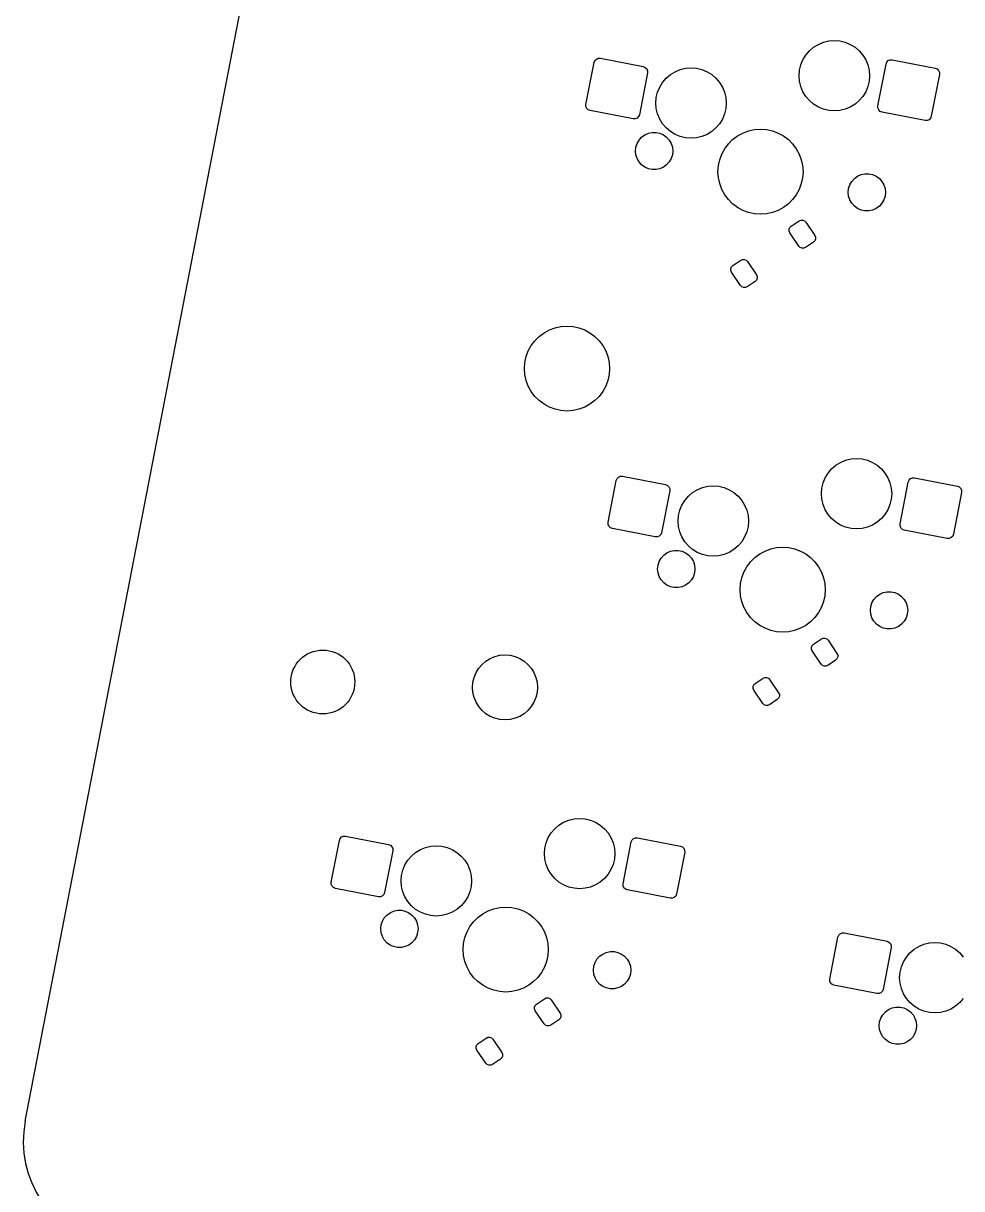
# Model space of a CAD drawing. Extents: x 101 to 518, y -308 to -134.
# Drawn here: x 101.5 to 145.5, y -276.6 to -221.9 of the extents above; entities that cross this region are included whole.
import ezdxf

# ---------------------------------------------------------------- set-up
doc = ezdxf.new("R2010")
doc.units = 0
doc.layers.add('BLACK', color=7, linetype='CONTINUOUS')

msp = doc.modelspace()

# ---------------------------------------------------------------- linework, layer by layer
at = {"layer": 'BLACK', "linetype": 'CONTINUOUS'}
for p, q in [((101.55841, -273.39485), (126.058534, -146.810875)), ((138.327687, -223.186993), (138.524567, -223.018841)), ((138.524567, -223.018841), (138.745329, -222.883558)), ((138.745329, -222.883558), (138.984535, -222.784476)), ((138.984535, -222.784476), (139.236296, -222.724033)), ((139.236296, -222.724033), (139.494413, -222.703719)), ((139.494413, -222.703719), (139.75253, -222.724033)), ((139.75253, -222.724033), (140.004291, -222.784476)), ((140.004291, -222.784476), (140.243497, -222.883558)), ((140.243497, -222.883558), (140.464259, -223.018841)), ((140.464259, -223.018841), (140.661139, -223.186993)), ((128.267819, -223.642852), (128.336492, -223.573577)), ((128.336492, -223.573577), (128.426448, -223.535855)), ((128.426448, -223.535855), (128.523992, -223.53543)), ((128.523992, -223.53543), (130.536328, -223.926588)), ((137.92517, -223.843841), (138.024252, -223.604635)), ((138.024252, -223.604635), (138.159535, -223.383873)), ((138.159535, -223.383873), (138.327687, -223.186993)), ((140.661139, -223.186993), (140.829291, -223.383873)), ((140.829291, -223.383873), (140.964574, -223.604635)), ((140.964574, -223.604635), (141.063656, -223.843841)), ((142.024032, -223.646625), (142.113988, -223.608903)), ((142.113988, -223.608903), (142.211532, -223.608478)), ((142.211532, -223.608478), (144.223868, -223.999636)), ((127.849265, -225.696389), (128.230883, -223.733134)), ((128.230883, -223.733134), (128.267819, -223.642852)), ((130.536328, -223.926588), (130.62661, -223.963523)), ((130.62661, -223.963523), (130.695886, -224.032197)), ((130.695886, -224.032197), (130.733607, -224.122153)), ((130.733607, -224.122153), (130.734033, -224.219697)), ((132.027341, -224.165254), (132.266547, -224.066172)), ((132.266547, -224.066172), (132.518308, -224.005729)), ((132.518308, -224.005729), (132.776425, -223.985415)), ((132.776425, -223.985415), (133.034542, -224.005729)), ((133.034542, -224.005729), (133.286303, -224.066172)), ((133.286303, -224.066172), (133.525509, -224.165254)), ((137.844413, -224.353719), (137.864727, -224.095602)), ((137.864727, -224.095602), (137.92517, -223.843841)), ((141.063656, -223.843841), (141.124099, -224.095602)), ((141.124099, -224.095602), (141.144413, -224.353719)), ((141.536805, -225.769437), (141.918423, -223.806182)), ((141.918423, -223.806182), (141.955359, -223.7159)), ((141.955359, -223.7159), (142.024032, -223.646625)), ((144.223868, -223.999636), (144.31415, -224.036571)), ((144.31415, -224.036571), (144.383426, -224.105245)), ((144.383426, -224.105245), (144.421147, -224.195201)), ((130.734033, -224.219697), (130.352415, -226.182952)), ((131.306264, -224.886331), (131.441547, -224.665569)), ((131.441547, -224.665569), (131.609699, -224.468689)), ((131.609699, -224.468689), (131.806579, -224.300537)), ((131.806579, -224.300537), (132.027341, -224.165254)), ((133.525509, -224.165254), (133.746271, -224.300537)), ((133.746271, -224.300537), (133.943151, -224.468689)), ((133.943151, -224.468689), (134.111303, -224.665569)), ((134.111303, -224.665569), (134.246586, -224.886331)), ((137.864727, -224.611836), (137.844413, -224.353719)), ((137.92517, -224.863597), (137.864727, -224.611836)), ((141.124099, -224.611836), (141.063656, -224.863597)), ((141.144413, -224.353719), (141.124099, -224.611836)), ((144.421573, -224.292745), (144.039955, -226.256)), ((144.421147, -224.195201), (144.421573, -224.292745)), ((131.146739, -225.377298), (131.207182, -225.125537)), ((131.207182, -225.125537), (131.306264, -224.886331)), ((134.246586, -224.886331), (134.345668, -225.125537)), ((134.345668, -225.125537), (134.406111, -225.377298)), ((138.024252, -225.102803), (137.92517, -224.863597)), ((138.159535, -225.323565), (138.024252, -225.102803)), ((140.964574, -225.102803), (140.829291, -225.323565)), ((141.063656, -224.863597), (140.964574, -225.102803)), ((127.849691, -225.793933), (127.849265, -225.696389)), ((127.887412, -225.883889), (127.849691, -225.793933)), ((131.126425, -225.635415), (131.146739, -225.377298)), ((131.146739, -225.893532), (131.126425, -225.635415)), ((134.406111, -225.377298), (134.426425, -225.635415)), ((134.426425, -225.635415), (134.406111, -225.893532)), ((138.327687, -225.520445), (138.159535, -225.323565)), ((138.524567, -225.688597), (138.327687, -225.520445)), ((138.745329, -225.82388), (138.524567, -225.688597)), ((140.464259, -225.688597), (140.243497, -225.82388)), ((140.661139, -225.520445), (140.464259, -225.688597)), ((140.829291, -225.323565), (140.661139, -225.520445)), ((141.537231, -225.866981), (141.536805, -225.769437)), ((127.956688, -225.952563), (127.887412, -225.883889)), ((128.04697, -225.989498), (127.956688, -225.952563)), ((130.059306, -226.380656), (128.04697, -225.989498)), ((130.246806, -226.342509), (130.15685, -226.380231)), ((130.315479, -226.273234), (130.246806, -226.342509)), ((130.352415, -226.182952), (130.315479, -226.273234)), ((131.207182, -226.145293), (131.146739, -225.893532)), ((131.306264, -226.384499), (131.207182, -226.145293)), ((134.345668, -226.145293), (134.246586, -226.384499)), ((134.406111, -225.893532), (134.345668, -226.145293)), ((138.984535, -225.922962), (138.745329, -225.82388)), ((139.236296, -225.983405), (138.984535, -225.922962)), ((139.494413, -226.003719), (139.236296, -225.983405)), ((139.75253, -225.983405), (139.494413, -226.003719)), ((140.004291, -225.922962), (139.75253, -225.983405)), ((140.243497, -225.82388), (140.004291, -225.922962)), ((141.574952, -225.956937), (141.537231, -225.866981)), ((141.644228, -226.025611), (141.574952, -225.956937)), ((141.73451, -226.062546), (141.644228, -226.025611)), ((143.746846, -226.453704), (141.73451, -226.062546)), ((144.039955, -226.256), (144.003019, -226.346282)), ((130.15685, -226.380231), (130.059306, -226.380656)), ((131.441547, -226.605261), (131.306264, -226.384499)), ((131.609699, -226.802141), (131.441547, -226.605261)), ((131.806579, -226.970293), (131.609699, -226.802141)), ((133.943151, -226.802141), (133.746271, -226.970293)), ((134.111303, -226.605261), (133.943151, -226.802141)), ((134.246586, -226.384499), (134.111303, -226.605261)), ((135.470023, -226.942597), (135.748008, -226.882125)), ((135.748008, -226.882125), (136.03177, -226.86183)), ((136.03177, -226.86183), (136.315532, -226.882125)), ((136.315532, -226.882125), (136.593517, -226.942597)), ((143.84439, -226.453279), (143.746846, -226.453704)), ((143.934346, -226.415557), (143.84439, -226.453279)), ((144.003019, -226.346282), (143.934346, -226.415557)), ((130.245752, -227.530525), (130.337214, -227.372108)), ((130.337214, -227.372108), (130.459615, -227.236168)), ((130.459615, -227.236168), (130.607604, -227.128648)), ((130.607604, -227.128648), (130.774714, -227.054246)), ((130.774714, -227.054246), (130.953642, -227.016213)), ((130.953642, -227.016213), (131.136566, -227.016213)), ((131.136566, -227.016213), (131.315494, -227.054246)), ((131.315494, -227.054246), (131.482604, -227.128648)), ((131.482604, -227.128648), (131.630593, -227.236168)), ((131.630593, -227.236168), (131.752994, -227.372108)), ((131.752994, -227.372108), (131.844456, -227.530525)), ((132.027341, -227.105576), (131.806579, -226.970293)), ((132.266547, -227.204658), (132.027341, -227.105576)), ((132.518308, -227.265101), (132.266547, -227.204658)), ((132.776425, -227.285415), (132.518308, -227.265101)), ((133.034542, -227.265101), (132.776425, -227.285415)), ((133.286303, -227.204658), (133.034542, -227.265101)), ((133.525509, -227.105576), (133.286303, -227.204658)), ((133.746271, -226.970293), (133.525509, -227.105576)), ((134.524881, -227.550003), (134.726043, -227.348841)), ((134.726043, -227.348841), (134.953786, -227.178355)), ((134.953786, -227.178355), (135.203474, -227.042015)), ((135.203474, -227.042015), (135.470023, -226.942597)), ((136.593517, -226.942597), (136.860066, -227.042015)), ((136.860066, -227.042015), (137.109754, -227.178355)), ((137.109754, -227.178355), (137.337497, -227.348841)), ((137.337497, -227.348841), (137.538659, -227.550003)), ((130.170104, -227.88642), (130.189225, -227.704497)), ((130.189225, -228.068343), (130.170104, -227.88642)), ((130.189225, -227.704497), (130.245752, -227.530525)), ((131.844456, -227.530525), (131.900983, -227.704497)), ((131.900983, -227.704497), (131.920104, -227.88642)), ((131.920104, -227.88642), (131.900983, -228.068343)), ((134.218055, -228.027434), (134.354395, -227.777746)), ((134.354395, -227.777746), (134.524881, -227.550003)), ((137.538659, -227.550003), (137.709145, -227.777746)), ((137.709145, -227.777746), (137.845485, -228.027434)), ((130.245752, -228.242315), (130.189225, -228.068343)), ((130.337214, -228.400732), (130.245752, -228.242315)), ((130.459615, -228.536672), (130.337214, -228.400732)), ((131.752994, -228.400732), (131.630593, -228.536672)), ((131.844456, -228.242315), (131.752994, -228.400732)), ((131.900983, -228.068343), (131.844456, -228.242315)), ((134.058165, -228.571968), (134.118637, -228.293983)), ((134.118637, -228.293983), (134.218055, -228.027434)), ((137.845485, -228.027434), (137.944903, -228.293983)), ((137.944903, -228.293983), (138.005375, -228.571968)), ((130.607604, -228.644192), (130.459615, -228.536672)), ((130.774714, -228.718594), (130.607604, -228.644192)), ((130.953642, -228.756627), (130.774714, -228.718594)), ((131.136566, -228.756627), (130.953642, -228.756627)), ((131.315494, -228.718594), (131.136566, -228.756627)), ((131.482604, -228.644192), (131.315494, -228.718594)), ((131.630593, -228.536672), (131.482604, -228.644192)), ((134.03787, -228.85573), (134.058165, -228.571968)), ((134.058165, -229.139492), (134.03787, -228.85573)), ((138.005375, -228.571968), (138.02567, -228.85573)), ((138.02567, -228.85573), (138.005375, -229.139492)), ((140.432947, -229.174788), (140.580936, -229.067268)), ((140.580936, -229.067268), (140.748046, -228.992866)), ((140.748046, -228.992866), (140.926974, -228.954833)), ((140.926974, -228.954833), (141.109898, -228.954833)), ((141.109898, -228.954833), (141.288826, -228.992866)), ((141.288826, -228.992866), (141.455936, -229.067268)), ((141.455936, -229.067268), (141.603925, -229.174788)), ((134.118637, -229.417477), (134.058165, -229.139492)), ((134.218055, -229.684026), (134.118637, -229.417477)), ((137.944903, -229.417477), (137.845485, -229.684026)), ((138.005375, -229.139492), (137.944903, -229.417477)), ((140.162557, -229.643117), (140.219084, -229.469145)), ((140.219084, -229.469145), (140.310546, -229.310728)), ((140.310546, -229.310728), (140.432947, -229.174788)), ((141.603925, -229.174788), (141.726326, -229.310728)), ((141.726326, -229.310728), (141.817788, -229.469145)), ((141.817788, -229.469145), (141.874315, -229.643117)), ((134.354395, -229.933714), (134.218055, -229.684026)), ((134.524881, -230.161457), (134.354395, -229.933714)), ((134.726043, -230.362619), (134.524881, -230.161457)), ((137.538659, -230.161457), (137.337497, -230.362619)), ((137.709145, -229.933714), (137.538659, -230.161457)), ((137.845485, -229.684026), (137.709145, -229.933714)), ((140.143436, -229.82504), (140.162557, -229.643117)), ((140.162557, -230.006963), (140.143436, -229.82504)), ((140.219084, -230.180935), (140.162557, -230.006963)), ((141.874315, -230.006963), (141.817788, -230.180935)), ((141.874315, -229.643117), (141.893436, -229.82504)), ((141.893436, -229.82504), (141.874315, -230.006963)), ((134.953786, -230.533105), (134.726043, -230.362619)), ((135.203474, -230.669445), (134.953786, -230.533105)), ((135.470023, -230.768863), (135.203474, -230.669445)), ((136.860066, -230.669445), (136.593517, -230.768863)), ((137.109754, -230.533105), (136.860066, -230.669445)), ((137.337497, -230.362619), (137.109754, -230.533105)), ((140.310546, -230.339352), (140.219084, -230.180935)), ((140.432947, -230.475292), (140.310546, -230.339352)), ((140.580936, -230.582812), (140.432947, -230.475292)), ((140.748046, -230.657214), (140.580936, -230.582812)), ((140.926974, -230.695247), (140.748046, -230.657214)), ((141.109898, -230.695247), (140.926974, -230.695247)), ((141.288826, -230.657214), (141.109898, -230.695247)), ((141.455936, -230.582812), (141.288826, -230.657214)), ((141.603925, -230.475292), (141.455936, -230.582812)), ((141.726326, -230.339352), (141.603925, -230.475292)), ((141.817788, -230.180935), (141.726326, -230.339352)), ((135.748008, -230.829335), (135.470023, -230.768863)), ((136.03177, -230.84963), (135.748008, -230.829335)), ((136.315532, -230.829335), (136.03177, -230.84963)), ((136.593517, -230.768863), (136.315532, -230.829335)), ((137.472077, -231.413721), (137.845144, -231.162084)), ((137.845144, -231.162084), (137.926104, -231.128134)), ((137.926104, -231.128134), (138.013894, -231.127751)), ((138.013894, -231.127751), (138.095148, -231.160993)), ((138.095148, -231.160993), (138.157496, -231.222799)), ((138.157496, -231.222799), (138.57689, -231.844577)), ((137.377029, -231.557322), (137.410271, -231.476069)), ((137.377412, -231.645112), (137.377029, -231.557322)), ((137.411362, -231.726073), (137.377412, -231.645112)), ((137.410271, -231.476069), (137.472077, -231.413721)), ((137.830756, -232.347851), (137.411362, -231.726073)), ((137.893104, -232.409657), (137.830756, -232.347851)), ((138.516175, -232.156929), (138.143108, -232.408566)), ((138.577981, -232.094581), (138.516175, -232.156929)), ((138.57689, -231.844577), (138.61084, -231.925538)), ((138.611223, -232.013328), (138.577981, -232.094581)), ((138.61084, -231.925538), (138.611223, -232.013328)), ((137.974358, -232.442899), (137.893104, -232.409657)), ((138.062148, -232.442516), (137.974358, -232.442899)), ((138.143108, -232.408566), (138.062148, -232.442516)), ((134.641205, -233.402658), (134.674447, -233.321405)), ((134.641588, -233.490448), (134.641205, -233.402658)), ((134.674447, -233.321405), (134.736253, -233.259057)), ((134.736253, -233.259057), (135.10932, -233.00742)), ((135.10932, -233.00742), (135.19028, -232.97347)), ((135.19028, -232.97347), (135.27807, -232.973087)), ((135.27807, -232.973087), (135.359324, -233.006329)), ((135.359324, -233.006329), (135.421672, -233.068135)), ((135.421672, -233.068135), (135.841066, -233.689913)), ((134.675538, -233.571409), (134.641588, -233.490448)), ((135.094932, -234.193187), (134.675538, -233.571409)), ((135.842157, -233.939917), (135.780351, -234.002265)), ((135.841066, -233.689913), (135.875016, -233.770874)), ((135.875399, -233.858664), (135.842157, -233.939917)), ((135.875016, -233.770874), (135.875399, -233.858664)), ((135.15728, -234.254993), (135.094932, -234.193187)), ((135.238534, -234.288235), (135.15728, -234.254993)), ((135.326324, -234.287852), (135.238534, -234.288235)), ((135.407284, -234.253902), (135.326324, -234.287852)), ((135.780351, -234.002265), (135.407284, -234.253902)), ((126.131192, -236.275589), (126.397741, -236.176171)), ((126.397741, -236.176171), (126.675726, -236.115699)), ((126.675726, -236.115699), (126.959488, -236.095404)), ((126.959488, -236.095404), (127.24325, -236.115699)), ((127.24325, -236.115699), (127.521235, -236.176171)), ((127.521235, -236.176171), (127.787784, -236.275589)), ((125.452599, -236.783577), (125.653761, -236.582415)), ((125.653761, -236.582415), (125.881504, -236.411929)), ((125.881504, -236.411929), (126.131192, -236.275589)), ((127.787784, -236.275589), (128.037472, -236.411929)), ((128.037472, -236.411929), (128.265215, -236.582415)), ((128.265215, -236.582415), (128.466377, -236.783577)), ((125.046355, -237.527557), (125.145773, -237.261008)), ((125.145773, -237.261008), (125.282113, -237.01132)), ((125.282113, -237.01132), (125.452599, -236.783577)), ((128.466377, -236.783577), (128.636863, -237.01132)), ((128.636863, -237.01132), (128.773203, -237.261008)), ((128.773203, -237.261008), (128.872621, -237.527557)), ((124.965588, -238.089304), (124.985883, -237.805542)), ((124.985883, -237.805542), (125.046355, -237.527557)), ((128.872621, -237.527557), (128.933093, -237.805542)), ((128.933093, -237.805542), (128.953388, -238.089304)), ((124.985883, -238.373066), (124.965588, -238.089304)), ((125.046355, -238.651051), (124.985883, -238.373066)), ((128.933093, -238.373066), (128.872621, -238.651051)), ((128.953388, -238.089304), (128.933093, -238.373066)), ((125.145773, -238.9176), (125.046355, -238.651051)), ((125.282113, -239.167288), (125.145773, -238.9176)), ((128.773203, -238.9176), (128.636863, -239.167288)), ((128.872621, -238.651051), (128.773203, -238.9176)), ((125.452599, -239.395031), (125.282113, -239.167288)), ((125.653761, -239.596193), (125.452599, -239.395031)), ((128.466377, -239.395031), (128.265215, -239.596193)), ((128.636863, -239.167288), (128.466377, -239.395031)), ((125.881504, -239.766679), (125.653761, -239.596193)), ((126.131192, -239.903019), (125.881504, -239.766679)), ((126.397741, -240.002437), (126.131192, -239.903019)), ((126.675726, -240.062909), (126.397741, -240.002437)), ((127.521235, -240.002437), (127.24325, -240.062909)), ((127.787784, -239.903019), (127.521235, -240.002437)), ((128.037472, -239.766679), (127.787784, -239.903019)), ((128.265215, -239.596193), (128.037472, -239.766679)), ((126.959488, -240.083204), (126.675726, -240.062909)), ((127.24325, -240.062909), (126.959488, -240.083204)), ((139.367775, -242.795719), (139.564655, -242.627567)), ((139.564655, -242.627567), (139.785417, -242.492284)), ((139.785417, -242.492284), (140.024623, -242.393202)), ((140.024623, -242.393202), (140.276384, -242.332759)), ((140.276384, -242.332759), (140.534501, -242.312445)), ((140.534501, -242.312445), (140.792618, -242.332759)), ((140.792618, -242.332759), (141.044379, -242.393202)), ((141.044379, -242.393202), (141.283585, -242.492284)), ((141.283585, -242.492284), (141.504347, -242.627567)), ((141.504347, -242.627567), (141.701227, -242.795719)), ((129.270971, -243.34186), (129.307907, -243.251578)), ((129.307907, -243.251578), (129.37658, -243.182303)), ((129.37658, -243.182303), (129.466536, -243.144581)), ((129.466536, -243.144581), (129.56408, -243.144156)), ((129.56408, -243.144156), (131.576416, -243.535314)), ((138.965258, -243.452567), (139.06434, -243.213361)), ((139.06434, -243.213361), (139.199623, -242.992599)), ((139.199623, -242.992599), (139.367775, -242.795719)), ((141.701227, -242.795719), (141.869379, -242.992599)), ((141.869379, -242.992599), (142.004662, -243.213361)), ((142.004662, -243.213361), (142.103744, -243.452567)), ((142.995447, -243.324626), (143.06412, -243.255351)), ((143.06412, -243.255351), (143.154076, -243.217629)), ((143.154076, -243.217629), (143.25162, -243.217204)), ((143.25162, -243.217204), (145.263956, -243.608362)), ((128.889353, -245.305115), (129.270971, -243.34186)), ((131.774121, -243.828423), (131.392503, -245.791678)), ((131.576416, -243.535314), (131.666698, -243.572249)), ((131.666698, -243.572249), (131.735974, -243.640923)), ((131.735974, -243.640923), (131.773695, -243.730879)), ((131.773695, -243.730879), (131.774121, -243.828423)), ((132.846667, -243.909263), (133.067429, -243.77398)), ((133.067429, -243.77398), (133.306635, -243.674898)), ((133.306635, -243.674898), (133.558396, -243.614455)), ((133.558396, -243.614455), (133.816513, -243.594141)), ((133.816513, -243.594141), (134.07463, -243.614455)), ((134.07463, -243.614455), (134.326391, -243.674898)), ((134.326391, -243.674898), (134.565597, -243.77398)), ((134.565597, -243.77398), (134.786359, -243.909263)), ((138.884501, -243.962445), (138.904815, -243.704328)), ((138.904815, -243.704328), (138.965258, -243.452567)), ((142.103744, -243.452567), (142.164187, -243.704328)), ((142.164187, -243.704328), (142.184501, -243.962445)), ((142.576893, -245.378163), (142.958511, -243.414908)), ((142.958511, -243.414908), (142.995447, -243.324626)), ((145.263956, -243.608362), (145.354238, -243.645297)), ((145.354238, -243.645297), (145.423514, -243.713971)), ((145.423514, -243.713971), (145.461235, -243.803927)), ((145.461235, -243.803927), (145.461661, -243.901471)), ((132.346352, -244.495057), (132.481635, -244.274295)), ((132.481635, -244.274295), (132.649787, -244.077415)), ((132.649787, -244.077415), (132.846667, -243.909263)), ((134.786359, -243.909263), (134.983239, -244.077415)), ((134.983239, -244.077415), (135.151391, -244.274295)), ((135.151391, -244.274295), (135.286674, -244.495057)), ((138.904815, -244.220562), (138.884501, -243.962445)), ((138.965258, -244.472323), (138.904815, -244.220562)), ((142.164187, -244.220562), (142.103744, -244.472323)), ((142.184501, -243.962445), (142.164187, -244.220562)), ((145.461661, -243.901471), (145.080043, -245.864726)), ((132.186827, -244.986024), (132.24727, -244.734263)), ((132.24727, -244.734263), (132.346352, -244.495057)), ((135.286674, -244.495057), (135.385756, -244.734263)), ((135.385756, -244.734263), (135.446199, -244.986024)), ((139.06434, -244.711529), (138.965258, -244.472323)), ((139.199623, -244.932291), (139.06434, -244.711529)), ((139.367775, -245.129171), (139.199623, -244.932291)), ((141.869379, -244.932291), (141.701227, -245.129171)), ((142.004662, -244.711529), (141.869379, -244.932291)), ((142.103744, -244.472323), (142.004662, -244.711529)), ((128.889779, -245.402659), (128.889353, -245.305115)), ((128.9275, -245.492615), (128.889779, -245.402659)), ((132.166513, -245.244141), (132.186827, -244.986024)), ((132.186827, -245.502258), (132.166513, -245.244141)), ((135.446199, -244.986024), (135.466513, -245.244141)), ((135.466513, -245.244141), (135.446199, -245.502258)), ((139.564655, -245.297323), (139.367775, -245.129171)), ((139.785417, -245.432606), (139.564655, -245.297323)), ((140.024623, -245.531688), (139.785417, -245.432606)), ((141.283585, -245.432606), (141.044379, -245.531688)), ((141.504347, -245.297323), (141.283585, -245.432606)), ((141.701227, -245.129171), (141.504347, -245.297323)), ((142.577319, -245.475707), (142.576893, -245.378163)), ((142.61504, -245.565663), (142.577319, -245.475707)), ((128.996776, -245.561289), (128.9275, -245.492615)), ((129.087058, -245.598224), (128.996776, -245.561289)), ((131.099394, -245.989382), (129.087058, -245.598224)), ((131.196938, -245.988957), (131.099394, -245.989382)), ((131.286894, -245.951235), (131.196938, -245.988957)), ((131.355567, -245.88196), (131.286894, -245.951235)), ((131.392503, -245.791678), (131.355567, -245.88196)), ((132.24727, -245.754019), (132.186827, -245.502258)), ((132.346352, -245.993225), (132.24727, -245.754019)), ((132.481635, -246.213987), (132.346352, -245.993225)), ((135.286674, -245.993225), (135.151391, -246.213987)), ((135.385756, -245.754019), (135.286674, -245.993225)), ((135.446199, -245.502258), (135.385756, -245.754019)), ((140.276384, -245.592131), (140.024623, -245.531688)), ((140.534501, -245.612445), (140.276384, -245.592131)), ((140.792618, -245.592131), (140.534501, -245.612445)), ((141.044379, -245.531688), (140.792618, -245.592131)), ((142.684316, -245.634337), (142.61504, -245.565663)), ((142.774598, -245.671272), (142.684316, -245.634337)), ((144.786934, -246.06243), (142.774598, -245.671272)), ((144.974434, -246.024283), (144.884478, -246.062005)), ((145.043107, -245.955008), (144.974434, -246.024283)), ((145.080043, -245.864726), (145.043107, -245.955008)), ((132.649787, -246.410867), (132.481635, -246.213987)), ((132.846667, -246.579019), (132.649787, -246.410867)), ((134.983239, -246.410867), (134.786359, -246.579019)), ((135.151391, -246.213987), (134.983239, -246.410867)), ((136.243562, -246.650741), (136.510111, -246.551323)), ((136.510111, -246.551323), (136.788096, -246.490851)), ((136.788096, -246.490851), (137.071858, -246.470556)), ((137.071858, -246.470556), (137.35562, -246.490851)), ((137.35562, -246.490851), (137.633605, -246.551323)), ((137.633605, -246.551323), (137.900154, -246.650741)), ((144.884478, -246.062005), (144.786934, -246.06243)), ((131.28584, -247.139251), (131.377302, -246.980834)), ((131.377302, -246.980834), (131.499703, -246.844894)), ((131.499703, -246.844894), (131.647692, -246.737374)), ((131.647692, -246.737374), (131.814802, -246.662972)), ((131.814802, -246.662972), (131.99373, -246.624939)), ((131.99373, -246.624939), (132.176654, -246.624939)), ((132.176654, -246.624939), (132.355582, -246.662972)), ((132.355582, -246.662972), (132.522692, -246.737374)), ((132.522692, -246.737374), (132.670681, -246.844894)), ((132.670681, -246.844894), (132.793082, -246.980834)), ((132.793082, -246.980834), (132.884544, -247.139251)), ((133.067429, -246.714302), (132.846667, -246.579019)), ((133.306635, -246.813384), (133.067429, -246.714302)), ((133.558396, -246.873827), (133.306635, -246.813384)), ((133.816513, -246.894141), (133.558396, -246.873827)), ((134.07463, -246.873827), (133.816513, -246.894141)), ((134.326391, -246.813384), (134.07463, -246.873827)), ((134.565597, -246.714302), (134.326391, -246.813384)), ((134.786359, -246.579019), (134.565597, -246.714302)), ((135.564969, -247.158729), (135.766131, -246.957567)), ((135.766131, -246.957567), (135.993874, -246.787081)), ((135.993874, -246.787081), (136.243562, -246.650741)), ((137.900154, -246.650741), (138.149842, -246.787081)), ((138.149842, -246.787081), (138.377585, -246.957567)), ((138.377585, -246.957567), (138.578747, -247.158729)), ((131.210192, -247.495146), (131.229313, -247.313223)), ((131.229313, -247.677069), (131.210192, -247.495146)), ((131.229313, -247.313223), (131.28584, -247.139251)), ((132.884544, -247.139251), (132.941071, -247.313223)), ((132.941071, -247.313223), (132.960192, -247.495146)), ((132.960192, -247.495146), (132.941071, -247.677069)), ((135.158725, -247.902709), (135.258143, -247.63616)), ((135.258143, -247.63616), (135.394483, -247.386472)), ((135.394483, -247.386472), (135.564969, -247.158729)), ((138.578747, -247.158729), (138.749233, -247.386472)), ((138.749233, -247.386472), (138.885573, -247.63616)), ((138.885573, -247.63616), (138.984991, -247.902709)), ((131.28584, -247.851041), (131.229313, -247.677069)), ((131.377302, -248.009458), (131.28584, -247.851041)), ((131.499703, -248.145398), (131.377302, -248.009458)), ((131.647692, -248.252918), (131.499703, -248.145398)), ((132.670681, -248.145398), (132.522692, -248.252918)), ((132.793082, -248.009458), (132.670681, -248.145398)), ((132.884544, -247.851041), (132.793082, -248.009458)), ((132.941071, -247.677069), (132.884544, -247.851041)), ((135.077958, -248.464456), (135.098253, -248.180694)), ((135.098253, -248.180694), (135.158725, -247.902709)), ((138.984991, -247.902709), (139.045463, -248.180694)), ((139.045463, -248.180694), (139.065758, -248.464456)), ((131.814802, -248.32732), (131.647692, -248.252918)), ((131.99373, -248.365353), (131.814802, -248.32732)), ((132.176654, -248.365353), (131.99373, -248.365353)), ((132.355582, -248.32732), (132.176654, -248.365353)), ((132.522692, -248.252918), (132.355582, -248.32732)), ((135.098253, -248.748218), (135.077958, -248.464456)), ((135.158725, -249.026203), (135.098253, -248.748218)), ((139.045463, -248.748218), (138.984991, -249.026203)), ((139.065758, -248.464456), (139.045463, -248.748218)), ((141.473035, -248.783514), (141.621024, -248.675994)), ((141.621024, -248.675994), (141.788134, -248.601592)), ((141.788134, -248.601592), (141.967062, -248.563559)), ((141.967062, -248.563559), (142.149986, -248.563559)), ((142.149986, -248.563559), (142.328914, -248.601592)), ((142.328914, -248.601592), (142.496024, -248.675994)), ((142.496024, -248.675994), (142.644013, -248.783514)), ((135.258143, -249.292752), (135.158725, -249.026203)), ((135.394483, -249.54244), (135.258143, -249.292752)), ((138.885573, -249.292752), (138.749233, -249.54244)), ((138.984991, -249.026203), (138.885573, -249.292752)), ((141.183524, -249.433766), (141.202645, -249.251843)), ((141.202645, -249.251843), (141.259172, -249.077871)), ((141.259172, -249.077871), (141.350634, -248.919454)), ((141.350634, -248.919454), (141.473035, -248.783514)), ((142.644013, -248.783514), (142.766414, -248.919454)), ((142.766414, -248.919454), (142.857876, -249.077871)), ((142.857876, -249.077871), (142.914403, -249.251843)), ((142.914403, -249.251843), (142.933524, -249.433766)), ((135.564969, -249.770183), (135.394483, -249.54244)), ((135.766131, -249.971345), (135.564969, -249.770183)), ((138.578747, -249.770183), (138.377585, -249.971345)), ((138.749233, -249.54244), (138.578747, -249.770183)), ((141.202645, -249.615689), (141.183524, -249.433766)), ((141.259172, -249.789661), (141.202645, -249.615689)), ((141.350634, -249.948078), (141.259172, -249.789661)), ((142.857876, -249.789661), (142.766414, -249.948078)), ((142.914403, -249.615689), (142.857876, -249.789661)), ((142.933524, -249.433766), (142.914403, -249.615689)), ((135.993874, -250.141831), (135.766131, -249.971345)), ((136.243562, -250.278171), (135.993874, -250.141831)), ((136.510111, -250.377589), (136.243562, -250.278171)), ((136.788096, -250.438061), (136.510111, -250.377589)), ((137.633605, -250.377589), (137.35562, -250.438061)), ((137.900154, -250.278171), (137.633605, -250.377589)), ((138.149842, -250.141831), (137.900154, -250.278171)), ((138.377585, -249.971345), (138.149842, -250.141831)), ((141.473035, -250.084018), (141.350634, -249.948078)), ((141.621024, -250.191538), (141.473035, -250.084018)), ((141.788134, -250.26594), (141.621024, -250.191538)), ((141.967062, -250.303973), (141.788134, -250.26594)), ((142.149986, -250.303973), (141.967062, -250.303973)), ((142.328914, -250.26594), (142.149986, -250.303973)), ((142.496024, -250.191538), (142.328914, -250.26594)), ((142.644013, -250.084018), (142.496024, -250.191538)), ((142.766414, -249.948078), (142.644013, -250.084018)), ((137.071858, -250.458356), (136.788096, -250.438061)), ((137.35562, -250.438061), (137.071858, -250.458356)), ((138.512166, -251.022446), (138.885233, -250.770809)), ((138.885233, -250.770809), (138.966193, -250.736859)), ((138.966193, -250.736859), (139.053983, -250.736476)), ((139.053983, -250.736476), (139.135237, -250.769718)), ((139.135237, -250.769718), (139.197585, -250.831524)), ((139.197585, -250.831524), (139.616979, -251.453302)), ((138.417118, -251.166047), (138.45036, -251.084794)), ((138.417501, -251.253837), (138.417118, -251.166047)), ((138.451451, -251.334798), (138.417501, -251.253837)), ((138.45036, -251.084794), (138.512166, -251.022446)), ((138.870845, -251.956576), (138.451451, -251.334798)), ((139.616979, -251.453302), (139.650929, -251.534263)), ((122.818617, -252.153517), (122.973928, -251.971671)), ((122.973928, -251.971671), (123.155774, -251.81636)), ((123.155774, -251.81636), (123.359677, -251.691408)), ((123.359677, -251.691408), (123.580617, -251.599892)), ((123.580617, -251.599892), (123.813153, -251.544065)), ((123.813153, -251.544065), (124.051559, -251.525302)), ((124.051559, -251.525302), (124.289965, -251.544065)), ((124.289965, -251.544065), (124.522501, -251.599892)), ((124.522501, -251.599892), (124.743441, -251.691408)), ((124.743441, -251.691408), (124.947344, -251.81636)), ((124.947344, -251.81636), (125.12919, -251.971671)), ((125.12919, -251.971671), (125.284501, -252.153517)), ((138.933193, -252.018382), (138.870845, -251.956576)), ((139.014447, -252.051624), (138.933193, -252.018382)), ((139.183197, -252.017291), (139.102237, -252.051241)), ((139.556264, -251.765654), (139.183197, -252.017291)), ((139.61807, -251.703306), (139.556264, -251.765654)), ((139.651312, -251.622053), (139.61807, -251.703306)), ((139.650929, -251.534263), (139.651312, -251.622053)), ((122.546322, -252.810896), (122.602149, -252.57836)), ((122.602149, -252.57836), (122.693665, -252.35742)), ((122.693665, -252.35742), (122.818617, -252.153517)), ((125.284501, -252.153517), (125.409453, -252.35742)), ((125.409453, -252.35742), (125.500969, -252.57836)), ((125.500969, -252.57836), (125.556796, -252.810896)), ((136.149409, -252.616145), (136.230369, -252.582195)), ((136.230369, -252.582195), (136.318159, -252.581812)), ((136.318159, -252.581812), (136.399413, -252.615054)), ((139.102237, -252.051241), (139.014447, -252.051624)), ((122.527559, -253.049302), (122.546322, -252.810896)), ((122.546322, -253.287708), (122.527559, -253.049302)), ((125.556796, -252.810896), (125.575559, -253.049302)), ((125.575559, -253.049302), (125.556796, -253.287708)), ((135.681294, -253.011383), (135.714536, -252.93013)), ((135.681677, -253.099173), (135.681294, -253.011383)), ((135.715627, -253.180134), (135.681677, -253.099173)), ((135.714536, -252.93013), (135.776342, -252.867782)), ((135.776342, -252.867782), (136.149409, -252.616145)), ((136.399413, -252.615054), (136.461761, -252.67686)), ((136.461761, -252.67686), (136.881155, -253.298638)), ((122.602149, -253.520244), (122.546322, -253.287708)), ((122.693665, -253.741184), (122.602149, -253.520244)), ((125.500969, -253.520244), (125.409453, -253.741184)), ((125.556796, -253.287708), (125.500969, -253.520244)), ((136.135021, -253.801912), (135.715627, -253.180134)), ((136.82044, -253.61099), (136.447373, -253.862627)), ((136.882246, -253.548642), (136.82044, -253.61099)), ((136.881155, -253.298638), (136.915105, -253.379599)), ((136.915488, -253.467389), (136.882246, -253.548642)), ((136.915105, -253.379599), (136.915488, -253.467389)), ((122.818617, -253.945087), (122.693665, -253.741184)), ((122.973928, -254.126933), (122.818617, -253.945087)), ((123.155774, -254.282244), (122.973928, -254.126933)), ((125.12919, -254.126933), (124.947344, -254.282244)), ((125.284501, -253.945087), (125.12919, -254.126933)), ((125.409453, -253.741184), (125.284501, -253.945087)), ((136.197369, -253.863718), (136.135021, -253.801912)), ((136.278623, -253.89696), (136.197369, -253.863718)), ((136.366413, -253.896577), (136.278623, -253.89696)), ((136.447373, -253.862627), (136.366413, -253.896577)), ((123.359677, -254.407196), (123.155774, -254.282244)), ((123.580617, -254.498712), (123.359677, -254.407196)), ((123.813153, -254.554539), (123.580617, -254.498712)), ((124.051559, -254.573302), (123.813153, -254.554539)), ((124.289965, -254.554539), (124.051559, -254.573302)), ((124.522501, -254.498712), (124.289965, -254.554539)), ((124.743441, -254.407196), (124.522501, -254.498712)), ((124.947344, -254.282244), (124.743441, -254.407196)), ((126.214713, -259.875141), (126.382865, -259.678261)), ((126.382865, -259.678261), (126.579745, -259.510109)), ((126.579745, -259.510109), (126.800507, -259.374826)), ((126.800507, -259.374826), (127.039713, -259.275744)), ((127.039713, -259.275744), (127.291474, -259.215301)), ((127.291474, -259.215301), (127.549591, -259.194987)), ((127.549591, -259.194987), (127.807708, -259.215301)), ((127.807708, -259.215301), (128.059469, -259.275744)), ((128.059469, -259.275744), (128.298675, -259.374826)), ((128.298675, -259.374826), (128.519437, -259.510109)), ((128.519437, -259.510109), (128.716317, -259.678261)), ((128.716317, -259.678261), (128.884469, -259.875141)), ((115.904443, -262.187657), (116.286061, -260.224402)), ((116.286061, -260.224402), (116.322997, -260.13412)), ((116.322997, -260.13412), (116.39167, -260.064845)), ((116.39167, -260.064845), (116.481626, -260.027123)), ((116.481626, -260.027123), (116.57917, -260.026698)), ((116.57917, -260.026698), (118.591506, -260.417856)), ((125.980348, -260.335109), (126.07943, -260.095903)), ((126.07943, -260.095903), (126.214713, -259.875141)), ((128.884469, -259.875141), (129.019752, -260.095903)), ((129.019752, -260.095903), (129.118834, -260.335109)), ((129.973601, -260.29745), (130.010537, -260.207168)), ((130.010537, -260.207168), (130.07921, -260.137893)), ((130.07921, -260.137893), (130.169166, -260.100171)), ((130.169166, -260.100171), (130.26671, -260.099746)), ((130.26671, -260.099746), (132.279046, -260.490904)), ((118.789211, -260.710965), (118.407593, -262.67422)), ((118.591506, -260.417856), (118.681788, -260.454791)), ((118.681788, -260.454791), (118.751064, -260.523465)), ((118.751064, -260.523465), (118.788785, -260.613421)), ((118.788785, -260.613421), (118.789211, -260.710965)), ((119.861757, -260.791805), (120.082519, -260.656522)), ((120.082519, -260.656522), (120.321725, -260.55744)), ((120.321725, -260.55744), (120.573486, -260.496997)), ((120.573486, -260.496997), (120.831603, -260.476683)), ((120.831603, -260.476683), (121.08972, -260.496997)), ((121.08972, -260.496997), (121.341481, -260.55744)), ((121.341481, -260.55744), (121.580687, -260.656522)), ((121.580687, -260.656522), (121.801449, -260.791805)), ((125.899591, -260.844987), (125.919905, -260.58687)), ((125.919905, -260.58687), (125.980348, -260.335109)), ((129.118834, -260.335109), (129.179277, -260.58687)), ((129.179277, -260.58687), (129.199591, -260.844987)), ((129.591983, -262.260705), (129.973601, -260.29745)), ((132.476751, -260.784013), (132.095133, -262.747268)), ((132.279046, -260.490904), (132.369328, -260.527839)), ((132.369328, -260.527839), (132.438604, -260.596513)), ((132.438604, -260.596513), (132.476325, -260.686469)), ((132.476325, -260.686469), (132.476751, -260.784013)), ((119.361442, -261.377599), (119.496725, -261.156837)), ((119.496725, -261.156837), (119.664877, -260.959957)), ((119.664877, -260.959957), (119.861757, -260.791805)), ((121.801449, -260.791805), (121.998329, -260.959957)), ((121.998329, -260.959957), (122.166481, -261.156837)), ((122.166481, -261.156837), (122.301764, -261.377599)), ((125.919905, -261.103104), (125.899591, -260.844987)), ((125.980348, -261.354865), (125.919905, -261.103104)), ((129.179277, -261.103104), (129.118834, -261.354865)), ((129.199591, -260.844987), (129.179277, -261.103104)), ((119.181603, -262.126683), (119.201917, -261.868566)), ((119.201917, -261.868566), (119.26236, -261.616805)), ((119.26236, -261.616805), (119.361442, -261.377599)), ((122.301764, -261.377599), (122.400846, -261.616805)), ((122.400846, -261.616805), (122.461289, -261.868566)), ((122.461289, -261.868566), (122.481603, -262.126683)), ((126.07943, -261.594071), (125.980348, -261.354865)), ((126.214713, -261.814833), (126.07943, -261.594071)), ((126.382865, -262.011713), (126.214713, -261.814833)), ((128.884469, -261.814833), (128.716317, -262.011713)), ((129.019752, -261.594071), (128.884469, -261.814833)), ((129.118834, -261.354865), (129.019752, -261.594071)), ((115.904869, -262.285201), (115.904443, -262.187657)), ((115.94259, -262.375157), (115.904869, -262.285201)), ((116.011866, -262.443831), (115.94259, -262.375157)), ((119.201917, -262.3848), (119.181603, -262.126683)), ((119.26236, -262.636561), (119.201917, -262.3848)), ((122.461289, -262.3848), (122.400846, -262.636561)), ((122.481603, -262.126683), (122.461289, -262.3848)), ((126.579745, -262.179865), (126.382865, -262.011713)), ((126.800507, -262.315148), (126.579745, -262.179865)), ((127.039713, -262.41423), (126.800507, -262.315148)), ((127.291474, -262.474673), (127.039713, -262.41423)), ((128.059469, -262.41423), (127.807708, -262.474673)), ((128.298675, -262.315148), (128.059469, -262.41423)), ((128.519437, -262.179865), (128.298675, -262.315148)), ((128.716317, -262.011713), (128.519437, -262.179865)), ((129.592409, -262.358249), (129.591983, -262.260705)), ((129.63013, -262.448205), (129.592409, -262.358249)), ((116.102148, -262.480766), (116.011866, -262.443831)), ((118.114484, -262.871924), (116.102148, -262.480766)), ((118.212028, -262.871499), (118.114484, -262.871924)), ((118.301984, -262.833777), (118.212028, -262.871499)), ((118.370657, -262.764502), (118.301984, -262.833777)), ((118.407593, -262.67422), (118.370657, -262.764502)), ((119.361442, -262.875767), (119.26236, -262.636561)), ((119.496725, -263.096529), (119.361442, -262.875767)), ((122.301764, -262.875767), (122.166481, -263.096529)), ((122.400846, -262.636561), (122.301764, -262.875767)), ((127.549591, -262.494987), (127.291474, -262.474673)), ((127.807708, -262.474673), (127.549591, -262.494987)), ((129.699406, -262.516879), (129.63013, -262.448205)), ((129.789688, -262.553814), (129.699406, -262.516879)), ((131.802024, -262.944972), (129.789688, -262.553814)), ((131.899568, -262.944547), (131.802024, -262.944972)), ((131.989524, -262.906825), (131.899568, -262.944547)), ((132.058197, -262.83755), (131.989524, -262.906825)), ((132.095133, -262.747268), (132.058197, -262.83755)), ((118.829892, -263.545514), (119.00882, -263.507481)), ((119.00882, -263.507481), (119.191744, -263.507481)), ((119.191744, -263.507481), (119.370672, -263.545514)), ((119.664877, -263.293409), (119.496725, -263.096529)), ((119.861757, -263.461561), (119.664877, -263.293409)), ((120.082519, -263.596844), (119.861757, -263.461561)), ((121.801449, -263.461561), (121.580687, -263.596844)), ((121.998329, -263.293409), (121.801449, -263.461561)), ((122.166481, -263.096529), (121.998329, -263.293409)), ((123.258652, -263.533283), (123.525201, -263.433865)), ((123.525201, -263.433865), (123.803186, -263.373393)), ((123.803186, -263.373393), (124.086948, -263.353098)), ((124.086948, -263.353098), (124.37071, -263.373393)), ((124.37071, -263.373393), (124.648695, -263.433865)), ((124.648695, -263.433865), (124.915244, -263.533283)), ((118.244403, -264.195765), (118.30093, -264.021793)), ((118.30093, -264.021793), (118.392392, -263.863376)), ((118.392392, -263.863376), (118.514793, -263.727436)), ((118.514793, -263.727436), (118.662782, -263.619916)), ((118.662782, -263.619916), (118.829892, -263.545514)), ((119.370672, -263.545514), (119.537782, -263.619916)), ((119.537782, -263.619916), (119.685771, -263.727436)), ((119.685771, -263.727436), (119.808172, -263.863376)), ((119.808172, -263.863376), (119.899634, -264.021793)), ((119.899634, -264.021793), (119.956161, -264.195765)), ((120.321725, -263.695926), (120.082519, -263.596844)), ((120.573486, -263.756369), (120.321725, -263.695926)), ((120.831603, -263.776683), (120.573486, -263.756369)), ((121.08972, -263.756369), (120.831603, -263.776683)), ((121.341481, -263.695926), (121.08972, -263.756369)), ((121.580687, -263.596844), (121.341481, -263.695926)), ((122.409573, -264.269014), (122.580059, -264.041271)), ((122.580059, -264.041271), (122.781221, -263.840109)), ((122.781221, -263.840109), (123.008964, -263.669623)), ((123.008964, -263.669623), (123.258652, -263.533283)), ((124.915244, -263.533283), (125.164932, -263.669623)), ((125.164932, -263.669623), (125.392675, -263.840109)), ((125.392675, -263.840109), (125.593837, -264.041271)), ((125.593837, -264.041271), (125.764323, -264.269014)), ((118.225282, -264.377688), (118.244403, -264.195765)), ((118.244403, -264.559611), (118.225282, -264.377688)), ((118.30093, -264.733583), (118.244403, -264.559611)), ((119.956161, -264.559611), (119.899634, -264.733583)), ((119.956161, -264.195765), (119.975282, -264.377688)), ((119.975282, -264.377688), (119.956161, -264.559611)), ((122.173815, -264.785251), (122.273233, -264.518702)), ((122.273233, -264.518702), (122.409573, -264.269014)), ((125.764323, -264.269014), (125.900663, -264.518702)), ((125.900663, -264.518702), (126.000081, -264.785251)), ((139.697994, -264.67776), (139.766667, -264.608485)), ((139.766667, -264.608485), (139.856623, -264.570763)), ((139.856623, -264.570763), (139.954167, -264.570338)), ((139.954167, -264.570338), (141.966503, -264.961496)), ((118.392392, -264.892), (118.30093, -264.733583)), ((118.514793, -265.02794), (118.392392, -264.892)), ((118.662782, -265.13546), (118.514793, -265.02794)), ((118.829892, -265.209862), (118.662782, -265.13546)), ((119.537782, -265.13546), (119.370672, -265.209862)), ((119.685771, -265.02794), (119.537782, -265.13546)), ((119.808172, -264.892), (119.685771, -265.02794)), ((119.899634, -264.733583), (119.808172, -264.892)), ((122.093048, -265.346998), (122.113343, -265.063236)), ((122.113343, -265.063236), (122.173815, -264.785251)), ((126.000081, -264.785251), (126.060553, -265.063236)), ((126.060553, -265.063236), (126.080848, -265.346998)), ((139.27944, -266.731297), (139.661058, -264.768042)), ((139.661058, -264.768042), (139.697994, -264.67776)), ((141.966503, -264.961496), (142.056785, -264.998431)), ((142.056785, -264.998431), (142.126061, -265.067105)), ((142.126061, -265.067105), (142.163782, -265.157061)), ((142.163782, -265.157061), (142.164208, -265.254605)), ((143.457516, -265.200162), (143.696722, -265.10108)), ((143.696722, -265.10108), (143.948483, -265.040637)), ((143.948483, -265.040637), (144.2066, -265.020323)), ((144.2066, -265.020323), (144.464717, -265.040637)), ((144.464717, -265.040637), (144.716478, -265.10108)), ((144.716478, -265.10108), (144.955684, -265.200162)), ((119.00882, -265.247895), (118.829892, -265.209862)), ((119.191744, -265.247895), (119.00882, -265.247895)), ((119.370672, -265.209862), (119.191744, -265.247895)), ((122.113343, -265.63076), (122.093048, -265.346998)), ((122.173815, -265.908745), (122.113343, -265.63076)), ((126.060553, -265.63076), (126.000081, -265.908745)), ((126.080848, -265.346998), (126.060553, -265.63076)), ((128.365724, -265.801996), (128.488125, -265.666056)), ((128.488125, -265.666056), (128.636114, -265.558536)), ((128.636114, -265.558536), (128.803224, -265.484134)), ((128.803224, -265.484134), (128.982152, -265.446101)), ((128.982152, -265.446101), (129.165076, -265.446101)), ((129.165076, -265.446101), (129.344004, -265.484134)), ((129.344004, -265.484134), (129.511114, -265.558536)), ((129.511114, -265.558536), (129.659103, -265.666056)), ((129.659103, -265.666056), (129.781504, -265.801996)), ((142.164208, -265.254605), (141.78259, -267.21786)), ((142.736439, -265.921239), (142.871722, -265.700477)), ((142.871722, -265.700477), (143.039874, -265.503597)), ((143.039874, -265.503597), (143.236754, -265.335445)), ((143.236754, -265.335445), (143.457516, -265.200162)), ((144.955684, -265.200162), (145.176446, -265.335445)), ((145.176446, -265.335445), (145.373326, -265.503597)), ((145.373326, -265.503597), (145.541478, -265.700477)), ((122.273233, -266.175294), (122.173815, -265.908745)), ((122.409573, -266.424982), (122.273233, -266.175294)), ((125.900663, -266.175294), (125.764323, -266.424982)), ((126.000081, -265.908745), (125.900663, -266.175294)), ((128.198614, -266.316308), (128.217735, -266.134385)), ((128.217735, -266.134385), (128.274262, -265.960413)), ((128.274262, -265.960413), (128.365724, -265.801996)), ((129.781504, -265.801996), (129.872966, -265.960413)), ((129.872966, -265.960413), (129.929493, -266.134385)), ((129.929493, -266.134385), (129.948614, -266.316308)), ((142.576914, -266.412206), (142.637357, -266.160445)), ((142.637357, -266.160445), (142.736439, -265.921239)), ((122.580059, -266.652725), (122.409573, -266.424982)), ((122.781221, -266.853887), (122.580059, -266.652725)), ((125.593837, -266.652725), (125.392675, -266.853887)), ((125.764323, -266.424982), (125.593837, -266.652725)), ((128.217735, -266.498231), (128.198614, -266.316308)), ((128.274262, -266.672203), (128.217735, -266.498231)), ((128.365724, -266.83062), (128.274262, -266.672203)), ((129.872966, -266.672203), (129.781504, -266.83062)), ((129.929493, -266.498231), (129.872966, -266.672203)), ((129.948614, -266.316308), (129.929493, -266.498231)), ((139.279866, -266.828841), (139.27944, -266.731297)), ((142.5566, -266.670323), (142.576914, -266.412206)), ((142.576914, -266.92844), (142.5566, -266.670323)), ((123.008964, -267.024373), (122.781221, -266.853887)), ((123.258652, -267.160713), (123.008964, -267.024373)), ((123.525201, -267.260131), (123.258652, -267.160713)), ((123.803186, -267.320603), (123.525201, -267.260131)), ((124.086948, -267.340898), (123.803186, -267.320603)), ((124.37071, -267.320603), (124.086948, -267.340898)), ((124.648695, -267.260131), (124.37071, -267.320603)), ((124.915244, -267.160713), (124.648695, -267.260131)), ((125.164932, -267.024373), (124.915244, -267.160713)), ((125.392675, -266.853887), (125.164932, -267.024373)), ((128.488125, -266.96656), (128.365724, -266.83062)), ((128.636114, -267.07408), (128.488125, -266.96656)), ((128.803224, -267.148482), (128.636114, -267.07408)), ((128.982152, -267.186515), (128.803224, -267.148482)), ((129.165076, -267.186515), (128.982152, -267.186515)), ((129.344004, -267.148482), (129.165076, -267.186515)), ((129.511114, -267.07408), (129.344004, -267.148482)), ((129.659103, -266.96656), (129.511114, -267.07408)), ((129.781504, -266.83062), (129.659103, -266.96656)), ((139.317587, -266.918797), (139.279866, -266.828841)), ((139.386863, -266.987471), (139.317587, -266.918797)), ((139.477145, -267.024406), (139.386863, -266.987471)), ((141.489481, -267.415564), (139.477145, -267.024406)), ((141.745654, -267.308142), (141.676981, -267.377417)), ((141.78259, -267.21786), (141.745654, -267.308142)), ((142.637357, -267.180201), (142.576914, -266.92844)), ((142.736439, -267.419407), (142.637357, -267.180201)), ((125.527255, -267.904989), (125.900322, -267.653352)), ((125.900322, -267.653352), (125.981282, -267.619402)), ((125.981282, -267.619402), (126.069072, -267.619019)), ((126.069072, -267.619019), (126.150326, -267.652261)), ((126.150326, -267.652261), (126.212674, -267.714067)), ((126.212674, -267.714067), (126.632068, -268.335845)), ((141.587025, -267.415139), (141.489481, -267.415564)), ((141.676981, -267.377417), (141.587025, -267.415139)), ((142.871722, -267.640169), (142.736439, -267.419407)), ((143.039874, -267.837049), (142.871722, -267.640169)), ((143.236754, -268.005201), (143.039874, -267.837049)), ((145.373326, -267.837049), (145.176446, -268.005201)), ((145.541478, -267.640169), (145.373326, -267.837049)), ((125.432207, -268.04859), (125.465449, -267.967337)), ((125.43259, -268.13638), (125.432207, -268.04859)), ((125.46654, -268.217341), (125.43259, -268.13638)), ((125.465449, -267.967337), (125.527255, -267.904989)), ((125.885934, -268.839119), (125.46654, -268.217341)), ((126.632068, -268.335845), (126.666018, -268.416806)), ((126.666018, -268.416806), (126.666401, -268.504596)), ((141.675927, -268.565433), (141.767389, -268.407016)), ((141.767389, -268.407016), (141.88979, -268.271076)), ((141.88979, -268.271076), (142.037779, -268.163556)), ((142.037779, -268.163556), (142.204889, -268.089154)), ((142.204889, -268.089154), (142.383817, -268.051121)), ((142.383817, -268.051121), (142.566741, -268.051121)), ((142.566741, -268.051121), (142.745669, -268.089154)), ((142.745669, -268.089154), (142.912779, -268.163556)), ((142.912779, -268.163556), (143.060768, -268.271076)), ((143.060768, -268.271076), (143.183169, -268.407016)), ((143.183169, -268.407016), (143.274631, -268.565433)), ((143.457516, -268.140484), (143.236754, -268.005201)), ((143.696722, -268.239566), (143.457516, -268.140484)), ((143.948483, -268.300009), (143.696722, -268.239566)), ((144.2066, -268.320323), (143.948483, -268.300009)), ((144.464717, -268.300009), (144.2066, -268.320323)), ((144.716478, -268.239566), (144.464717, -268.300009)), ((144.955684, -268.140484), (144.716478, -268.239566)), ((145.176446, -268.005201), (144.955684, -268.140484)), ((125.948282, -268.900925), (125.885934, -268.839119)), ((126.029536, -268.934167), (125.948282, -268.900925)), ((126.117326, -268.933784), (126.029536, -268.934167)), ((126.198286, -268.899834), (126.117326, -268.933784)), ((126.571353, -268.648197), (126.198286, -268.899834)), ((126.633159, -268.585849), (126.571353, -268.648197)), ((126.666401, -268.504596), (126.633159, -268.585849)), ((141.600279, -268.921328), (141.6194, -268.739405)), ((141.6194, -269.103251), (141.600279, -268.921328)), ((141.6194, -268.739405), (141.675927, -268.565433)), ((143.274631, -268.565433), (143.331158, -268.739405)), ((143.331158, -268.739405), (143.350279, -268.921328)), ((143.350279, -268.921328), (143.331158, -269.103251)), ((122.791431, -269.750325), (123.164498, -269.498688)), ((123.164498, -269.498688), (123.245458, -269.464738)), ((123.245458, -269.464738), (123.333248, -269.464355)), ((123.333248, -269.464355), (123.414502, -269.497597)), ((123.414502, -269.497597), (123.47685, -269.559403)), ((141.675927, -269.277223), (141.6194, -269.103251)), ((141.767389, -269.43564), (141.675927, -269.277223)), ((141.88979, -269.57158), (141.767389, -269.43564)), ((143.183169, -269.43564), (143.060768, -269.57158)), ((143.274631, -269.277223), (143.183169, -269.43564)), ((143.331158, -269.103251), (143.274631, -269.277223)), ((122.696383, -269.893926), (122.729625, -269.812673)), ((122.696766, -269.981716), (122.696383, -269.893926)), ((122.730716, -270.062677), (122.696766, -269.981716)), ((122.729625, -269.812673), (122.791431, -269.750325)), ((123.15011, -270.684455), (122.730716, -270.062677)), ((123.47685, -269.559403), (123.896244, -270.181181)), ((142.037779, -269.6791), (141.88979, -269.57158)), ((142.204889, -269.753502), (142.037779, -269.6791)), ((142.383817, -269.791535), (142.204889, -269.753502)), ((142.566741, -269.791535), (142.383817, -269.791535)), ((142.745669, -269.753502), (142.566741, -269.791535)), ((142.912779, -269.6791), (142.745669, -269.753502)), ((143.060768, -269.57158), (142.912779, -269.6791)), ((123.835529, -270.493533), (123.462462, -270.74517)), ((123.897335, -270.431185), (123.835529, -270.493533)), ((123.896244, -270.181181), (123.930194, -270.262142)), ((123.930577, -270.349932), (123.897335, -270.431185)), ((123.930194, -270.262142), (123.930577, -270.349932)), ((123.212458, -270.746261), (123.15011, -270.684455)), ((123.293712, -270.779503), (123.212458, -270.746261)), ((123.381502, -270.77912), (123.293712, -270.779503)), ((123.462462, -270.74517), (123.381502, -270.77912))]:
    msp.add_line(p, q, dxfattribs=at)
at = {"layer": 'BLACK'}
msp.add_circle((115.50974, -252.796311), 1.5, dxfattribs=at)
msp.add_arc((106.4673, -274.345), 4.999958, -190.9545381, -101.0409311, dxfattribs=at)

doc.saveas('drawing.dxf')
